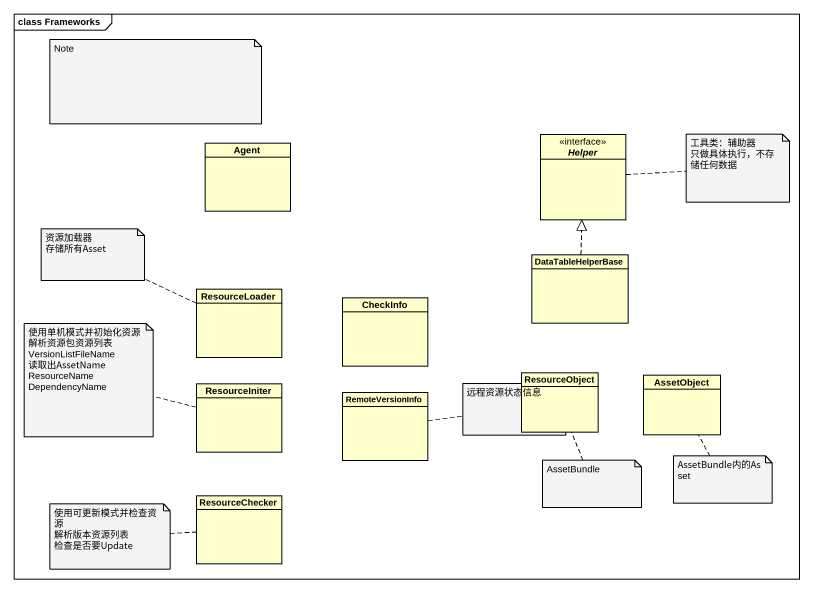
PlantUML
@startuml
mainframe class Frameworks
hide circle
hide empty members
class "Agent" as Agent_
interface Helper
class DataTableHelperBase
class ResourceLoader
class CheckInfo
class ResourceIniter
class RemoteVersionInfo
class ResourceObject
class AssetObject
class ResourceChecker
DataTableHelperBase .up.|> Helper
note as N1
  Note
end note
note right of Helper
  工具类：辅助器
  只做具体执行，不存储任何数据
end note
note left of ResourceLoader
  资源加载器
  存储所有Asset
end note
note left of ResourceIniter
  使用单机模式并初始化资源
  解析资源包资源列表
  VersionListFileName
  读取出AssetName
  ResourceName
  DependencyName
end note
note right of RemoteVersionInfo : 远程资源状态信息
note bottom of ResourceObject : AssetBundle
note bottom of AssetObject : AssetBundle内的Asset
note left of ResourceChecker
  使用可更新模式并检查资源
  解析版本资源列表
  检查是否要Update
end note
@enduml
